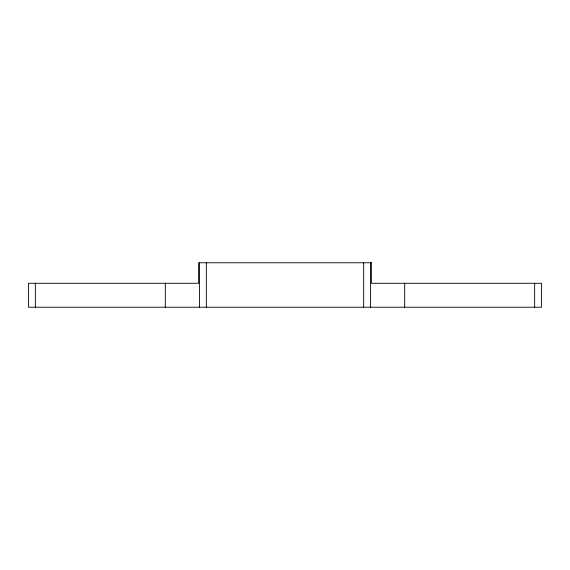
<?xml version="1.0" encoding="UTF-8"?>
<svg xmlns="http://www.w3.org/2000/svg" width="570" height="570" viewBox="0 0 570 570"><rect width="100%" height="100%" fill="white"/><g stroke="black" fill="none" stroke-linecap="round" stroke-linejoin="round"><path stroke-width="0.85" d="M534.66 283.29L534.66 307.23M404.7 283.29L404.7 307.23M370.5 262.77L370.5 307.23M363.66 262.77L363.66 307.23M206.34 262.77L206.34 307.23M199.5 262.77L199.5 307.23M165.3 283.29L165.3 307.23M35.34 283.29L35.34 307.23M371.369 262.77L198.631 262.77L198.631 283.29L28.5 283.29L28.5 307.23L541.5 307.23L541.5 283.29L371.369 283.29L371.369 262.77"/></g></svg>
